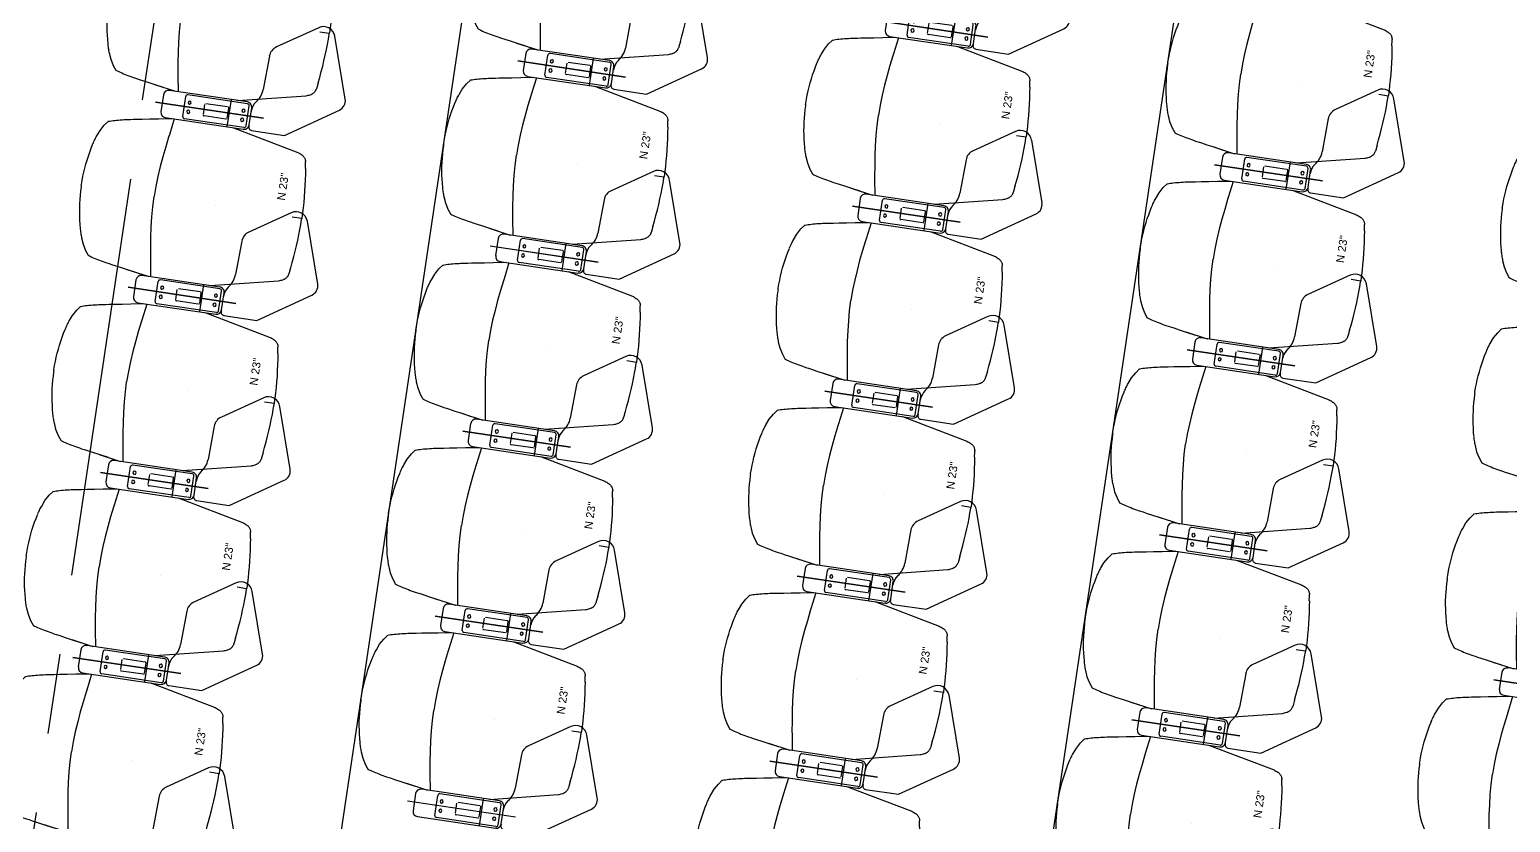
# Model space of a CAD drawing. Header units: millimetres. Extents: x 338 to 506, y 179 to 335.
# Drawn here: x 430.325 to 434.95, y 240.362 to 242.837 of the extents above; entities that cross this region are included whole.
import ezdxf

# ---------------------------------------------------------------- set-up
doc = ezdxf.new("R2010")
doc.units = ezdxf.units.MM
doc.linetypes.add('CENTER', pattern=[2, 1.25, -0.25, 0.25, -0.25])
doc.linetypes.add('DASHED2', pattern=[0.375, 0.25, -0.125])
for name, color, linetype in [('CUBIERTA', 254, 'Continuous'), ('EJES_DE_COLUMNA', 255, 'DASHED2'), ('MUROS', 32, 'Continuous'), ('NOVA_PLUS_21__', 6, 'Continuous'), ('NOVA_PLUS_22__', 162, 'Continuous'), ('PISO', 253, 'Continuous'), ('ZAPATA', 5, 'Continuous')]:
    doc.layers.add(name, color=color, linetype=linetype)
doc.styles.get("Standard").update_dxf_attribs({"font": 'ARIALUNI.ttf'})

# ---------------------------------------------------------------- blocks, each defined once
blk = doc.blocks.new('EJES_ESTRUCTURALES')
at = {"layer": 'EJES_DE_COLUMNA', "color": 9, "linetype": 'CENTER'}
blk.add_line((661.47768, 159.74297), (759.37077, 159.74297), dxfattribs=at)
blk = doc.blocks.new('ZAPATA')
at = {"layer": 'ZAPATA', "linetype": 'Continuous'}
for p, q in [((-31.5, 0), (31.5, 0)), ((-37.5, -194), (-37.5, -6)), ((37.5, -194), (37.5, -6)), ((-19.8, -134.2), (-19.8, -65.8)), ((15.8, -61.8), (-15.8, -61.8)), ((19.8, -65.8), (19.8, -134.2)), ((-15.8, -138.2), (15.8, -138.2)), ((-31.5, -200), (31.5, -200))]:
    blk.add_line(p, q, dxfattribs=at)
at = {"layer": 'ZAPATA', "linetype": 'Continuous', "const_width": 0.15, "flags": 128}
for points in [[(-15.8, -61.8), (-17.2, -62), (-18.2, -62.6)], [(18.2, -62.6), (17, -62), (15.8, -61.8)], [(19.2, -63.7), (19.6, -64.5), (19.8, -65.8)], [(-19.2, -136.3), (-19.7, -135.1), (-19.8, -134.2)], [(-18.2, -137.4), (-17, -138), (-15.8, -138.2)], [(19.8, -134.2), (19.6, -135.5), (19.2, -136.3)]]:
    blk.add_lwpolyline(points, dxfattribs=at)
at = {"layer": 'ZAPATA', "linetype": 'Continuous'}
for centre, radius, start, end in [((-31.5, -6), 6, 90, 180), ((31.5, -6), 6, 0, 90), ((-14.5, -15), 5, 1.1673, 358.8327), ((14.5, -15), 5, 181.1673, 178.8327), ((-15.8, -65.8), 4, 147.7923, 180), ((-15.8, -65.8), 4, 125.9209, 147.7923), ((-15.8, -134.2), 4, 212.2077, 234.0791), ((15.8, -134.2), 4, 270, 305.9209), ((15.8, -134.2), 4, 305.9209, 327.8595), ((-14.5, -185), 5, 1.1673, 358.8327), ((14.5, -185), 5, 181.1673, 178.8327), ((-31.5, -194), 6, 180, 270), ((31.5, -194), 6, 270, 0)]:
    blk.add_arc(centre, radius, start, end, dxfattribs=at)
blk = doc.blocks.new('BRAZO_FORMALITE')
at = {"layer": 'NOVA_PLUS_21__', "color": 0}
for p, q in [((0, 0.2318), (0, -0.1085)), ((-0.0431, 0.1948), (-0.0431, -0.0515)), ((0.027, 0.2109), (-0.027, 0.2109)), ((0.0431, -0.0515), (0.0431, 0.1948)), ((0.0431, 0), (-0.0431, 0)), ((-0.027, -0.0675), (0.027, -0.0675))]:
    blk.add_line(p, q, dxfattribs=at)
for centre, start, end in [((-0.027, 0.1948), 90, 180), ((0.027, 0.1948), 0, 90), ((-0.027, -0.0515), 180, 270), ((0.027, -0.0515), 270, 0)]:
    blk.add_arc(centre, 0.016, start, end, dxfattribs=at)
at = {"xscale": 0.0009999999310821, "yscale": 0.0009999999310821, "zscale": 0.0009999999310821}
blk.add_blockref('ZAPATA', (0, 0.1415), dxfattribs=at)
blk = doc.blocks.new('BRAZO_CON_MESA')
at = {"layer": 'NOVA_PLUS_21__', "color": 0}
for p, q in [((0, -0.1085), (0, 0.2318)), ((-0.0431, 0.1948), (-0.0431, -0.0515)), ((0.027, 0.2109), (-0.027, 0.2109)), ((0.0431, -0.0515), (0.0431, 0.1948)), ((0.0431, 0), (-0.0431, 0)), ((-0.027, -0.0675), (0.027, -0.0675))]:
    blk.add_line(p, q, dxfattribs=at)
at = {"layer": 'NOVA_PLUS_21__', "color": 254}
for p, q in [((-0.0431, -0.0775), (-0.0431, -0.1812)), ((0.1949, -0.0983), (0.0891, -0.0946)), ((0.3054, -0.2379), (0.2263, -0.116)), ((-0.0431, -0.1812), (0.0603, -0.3396)), ((0.097, -0.3526), (0.2863, -0.2918))]:
    blk.add_line(p, q, dxfattribs=at)
at = {"layer": 'NOVA_PLUS_21__', "color": 0}
for centre, start, end in [((-0.027, 0.1948), 90, 180), ((0.027, 0.1948), 0, 90), ((-0.027, -0.0515), 180, 270), ((0.027, -0.0515), 270, 0)]:
    blk.add_arc(centre, 0.016, start, end, dxfattribs=at)
at = {"layer": 'NOVA_PLUS_21__', "color": 254}
for centre, radius, start, end in [((-0.0322, -0.0779), 0.0109, 75.3445, 178.2176), ((0.0156, -0.1206), 0.0531, 52.718, 90), ((0.0916, -0.0273), 0.0673, 229.3525, 267.8373), ((0.1935, -0.1373), 0.0391, 33, 88), ((0.2752, -0.2575), 0.036, 288, 33), ((0.0871, -0.3221), 0.032, 213, 288)]:
    blk.add_arc(centre, radius, start, end, dxfattribs=at)
at = {"xscale": 0.0009999999310821, "yscale": 0.0009999999310821, "zscale": 0.0009999999310821}
blk.add_blockref('ZAPATA', (0, 0.1415), dxfattribs=at)
blk = doc.blocks.new('*U15')
at = {"layer": 'NOVA_PLUS_22__', "color": 1}
blk.add_text('N 23"', height=0.025, dxfattribs=at).set_placement((0.0468, 0.0602))
blk = doc.blocks.new('SILLA_NOVA_CON_MESA_23')
at = {"layer": 'NOVA_PLUS_22__', "color": 1}
for p, q in [((-0.0429, 0.6943), (-0.0559, 0.6932)), ((-0.0299, 0.6952), (-0.0429, 0.6943)), ((-0.0168, 0.6957), (-0.0299, 0.6952)), ((-0.0038, 0.696), (-0.0168, 0.6957)), ((0, 0.696), (-0.0038, 0.696)), ((0, 0.696), (0.0038, 0.696)), ((0.0038, 0.696), (0.0168, 0.6957)), ((0.0168, 0.6957), (0.0299, 0.6952)), ((0.0299, 0.6952), (0.0429, 0.6943)), ((0.0429, 0.6943), (0.0559, 0.6932)), ((-0.1976, 0.6529), (-0.2113, 0.6426)), ((-0.1796, 0.6635), (-0.1976, 0.6529)), ((-0.161, 0.6711), (-0.1796, 0.6635)), ((-0.1575, 0.6724), (-0.161, 0.6711)), ((-0.1539, 0.6737), (-0.1575, 0.6724)), ((-0.1502, 0.6749), (-0.1539, 0.6737)), ((-0.1511, 0.6727), (-0.151, 0.6727)), ((-0.1464, 0.6761), (-0.1502, 0.6749)), ((-0.1425, 0.6772), (-0.1464, 0.6761)), ((-0.1385, 0.6783), (-0.1425, 0.6772)), ((-0.1346, 0.6794), (-0.1385, 0.6783)), ((-0.1325, 0.6799), (-0.1346, 0.6794)), ((-0.1203, 0.6828), (-0.1324, 0.6799)), ((-0.1075, 0.6854), (-0.1203, 0.6828)), ((-0.0947, 0.6878), (-0.1075, 0.6854)), ((-0.0818, 0.6899), (-0.0947, 0.6878)), ((-0.0689, 0.6917), (-0.0818, 0.6899)), ((-0.0559, 0.6932), (-0.0689, 0.6917)), ((0.0559, 0.6932), (0.0689, 0.6917)), ((0.0689, 0.6917), (0.0818, 0.6899)), ((0.0818, 0.6899), (0.0947, 0.6878)), ((0.0947, 0.6878), (0.1075, 0.6854)), ((0.1075, 0.6854), (0.1203, 0.6828)), ((0.1203, 0.6828), (0.1324, 0.6799)), ((0.1325, 0.6799), (0.1346, 0.6794)), ((0.1346, 0.6794), (0.1385, 0.6783)), ((0.1385, 0.6783), (0.1425, 0.6772)), ((0.1425, 0.6772), (0.1464, 0.6761)), ((0.1464, 0.6761), (0.1502, 0.6749)), ((0.1502, 0.6749), (0.1539, 0.6737)), ((0.1539, 0.6737), (0.1575, 0.6724)), ((0.1575, 0.6724), (0.161, 0.6711)), ((0.161, 0.6711), (0.1796, 0.6635)), ((0.1796, 0.6635), (0.1976, 0.6529)), ((0.1976, 0.6529), (0.2113, 0.6426)), ((-0.2214, 0.606), (-0.2227, 0.5999)), ((-0.2201, 0.6119), (-0.2214, 0.606)), ((-0.2187, 0.6175), (-0.2201, 0.6119)), ((-0.2173, 0.6229), (-0.2187, 0.6175)), ((-0.2159, 0.628), (-0.2173, 0.6229)), ((-0.2145, 0.633), (-0.2159, 0.628)), ((-0.213, 0.6377), (-0.2145, 0.633)), ((-0.2116, 0.6419), (-0.213, 0.6377)), ((-0.2113, 0.6426), (-0.2116, 0.6419)), ((0.2113, 0.6426), (0.2116, 0.6419)), ((0.2116, 0.6419), (0.213, 0.6377)), ((0.213, 0.6377), (0.2145, 0.633)), ((0.2145, 0.633), (0.2159, 0.628)), ((0.2159, 0.628), (0.2173, 0.6229)), ((0.2173, 0.6229), (0.2187, 0.6175)), ((0.2187, 0.6175), (0.2201, 0.6119)), ((0.2201, 0.6119), (0.2214, 0.606)), ((0.2214, 0.606), (0.2227, 0.5999)), ((-0.2309, 0.5555), (-0.2338, 0.5383)), ((-0.2291, 0.566), (-0.2309, 0.5555)), ((-0.2277, 0.5743), (-0.2291, 0.566)), ((-0.2264, 0.5814), (-0.2277, 0.5743)), ((-0.2252, 0.5877), (-0.2264, 0.5814)), ((-0.224, 0.5935), (-0.2252, 0.5877)), ((-0.2227, 0.5999), (-0.224, 0.5935)), ((0.2227, 0.5999), (0.224, 0.5935)), ((0.224, 0.5935), (0.2252, 0.5877)), ((0.2252, 0.5877), (0.2264, 0.5814)), ((0.2264, 0.5814), (0.2277, 0.5743)), ((0.2277, 0.5743), (0.2291, 0.566)), ((0.2291, 0.566), (0.2309, 0.5555)), ((0.2309, 0.5555), (0.2338, 0.5383)), ((-0.2375, 0.5169), (-0.249, 0.4481)), ((-0.2377, 0.5154), (-0.2422, 0.4885)), ((-0.2338, 0.5383), (-0.2377, 0.5154)), ((0.2338, 0.5383), (0.2377, 0.5154)), ((0.2377, 0.5154), (0.2422, 0.4885)), ((-0.0955, 0.4607), (-0.0637, 0.4634)), ((-0.0637, 0.4634), (-0.0319, 0.4652)), ((-0.0319, 0.4652), (0, 0.4658)), ((0.0319, 0.4652), (0, 0.4658)), ((0.0637, 0.4634), (0.0319, 0.4652)), ((0.0955, 0.4607), (0.0637, 0.4634)), ((0.2422, 0.4885), (0.249, 0.4481)), ((-0.249, 0.4395), (-0.1974, 0.4474)), ((-0.1974, 0.4474), (-0.1904, 0.4485)), ((-0.1904, 0.4485), (-0.1589, 0.4531)), ((-0.1589, 0.4531), (-0.1272, 0.4572)), ((-0.1272, 0.4572), (-0.0955, 0.4607)), ((0.1272, 0.4572), (0.0955, 0.4607)), ((0.1589, 0.4531), (0.1272, 0.4572)), ((0.1904, 0.4485), (0.1589, 0.4531)), ((0.1974, 0.4474), (0.1904, 0.4485)), ((0.249, 0.4395), (0.1974, 0.4474)), ((-0.2552, 0.4112), (-0.2552, 0.4112)), ((-0.249, 0.2529), (-0.2027, 0.0429)), ((0, 0.273), (0, 0.273)), ((0.249, 0.253), (0.2027, 0.0429)), ((-0.2027, 0.0429), (-0.2015, 0.0396)), ((-0.2015, 0.0396), (-0.2003, 0.0365)), ((-0.2003, 0.0365), (-0.1991, 0.0335)), ((-0.1991, 0.0335), (-0.1975, 0.0302)), ((-0.1975, 0.0302), (-0.1965, 0.0283)), ((-0.1965, 0.0283), (-0.1956, 0.0269)), ((-0.1956, 0.0269), (-0.1948, 0.0256)), ((-0.1948, 0.0256), (-0.1938, 0.0243)), ((-0.1938, 0.0243), (-0.1928, 0.023)), ((-0.1928, 0.023), (-0.1916, 0.0218)), ((-0.1916, 0.0218), (-0.1903, 0.0205)), ((-0.1903, 0.0205), (-0.1887, 0.0192)), ((-0.1887, 0.0192), (-0.1869, 0.018)), ((-0.1869, 0.018), (-0.1849, 0.0168)), ((-0.1849, 0.0168), (-0.1827, 0.0158)), ((-0.1827, 0.0158), (-0.1803, 0.015)), ((-0.1803, 0.015), (-0.1778, 0.0144)), ((-0.1778, 0.0144), (-0.1766, 0.0142)), ((-0.1731, 0.0138), (-0.1766, 0.0142)), ((-0.1766, 0.0142), (-0.1766, 0.0142)), ((-0.1569, 0.0116), (-0.1731, 0.0138)), ((-0.1569, 0.0115), (-0.1402, 0.0094)), ((-0.1402, 0.0094), (-0.1212, 0.0072)), ((-0.1212, 0.0072), (-0.1034, 0.0054)), ((-0.1034, 0.0054), (-0.0864, 0.0038)), ((-0.0864, 0.0038), (-0.0683, 0.0024)), ((-0.0683, 0.0024), (-0.051, 0.0014)), ((-0.051, 0.0014), (-0.0343, 0.0006)), ((-0.0343, 0.0006), (-0.0183, 0.0002)), ((-0.0183, 0.0002), (-0.0027, 0)), ((-0.0027, 0), (0, 0)), ((0, 0), (0, 0.0301)), ((0, 0), (0, 0.0301)), ((0.0027, 0), (0, 0)), ((0.0183, 0.0002), (0.0027, 0)), ((0.0343, 0.0006), (0.0183, 0.0002)), ((0.051, 0.0014), (0.0343, 0.0006)), ((0.0683, 0.0024), (0.051, 0.0014)), ((0.0864, 0.0038), (0.0683, 0.0024)), ((0.1034, 0.0054), (0.0864, 0.0038)), ((0.1212, 0.0072), (0.1034, 0.0054)), ((0.1402, 0.0094), (0.1212, 0.0072)), ((0.1569, 0.0115), (0.1402, 0.0094)), ((0.1569, 0.0116), (0.1731, 0.0138)), ((0.1731, 0.0138), (0.1766, 0.0142)), ((0.1778, 0.0144), (0.1766, 0.0142)), ((0.1766, 0.0142), (0.1766, 0.0142)), ((0.1803, 0.015), (0.1778, 0.0144)), ((0.1827, 0.0158), (0.1803, 0.015)), ((0.1849, 0.0168), (0.1827, 0.0158)), ((0.1869, 0.018), (0.1849, 0.0168)), ((0.1887, 0.0192), (0.1869, 0.018)), ((0.1903, 0.0205), (0.1887, 0.0192)), ((0.1916, 0.0218), (0.1903, 0.0205)), ((0.1928, 0.023), (0.1916, 0.0218)), ((0.1938, 0.0243), (0.1928, 0.023)), ((0.1948, 0.0256), (0.1938, 0.0243)), ((0.1956, 0.0269), (0.1948, 0.0256)), ((0.1965, 0.0283), (0.1956, 0.0269)), ((0.1975, 0.0302), (0.1965, 0.0283)), ((0.1991, 0.0335), (0.1975, 0.0302)), ((0.2003, 0.0365), (0.1991, 0.0335)), ((0.2015, 0.0396), (0.2003, 0.0365)), ((0.2027, 0.0429), (0.2015, 0.0396))]:
    blk.add_line(p, q, dxfattribs=at)
for name, p in [('BRAZO_CON_MESA', (-0.2921, 0.273)), ('BRAZO_FORMALITE', (0.2921, 0.273)), ('*U15', (0, 0))]:
    blk.add_blockref(name, p)
blk = doc.blocks.new('SILLAS_AUDITORIO_B10')
at = {"xscale": 1.000002162051302, "yscale": 1.000002162051302, "zscale": 1.000002162051302}
for p in [(2850.6632, 1965.2972), (2851.2474, 1965.2972), (2851.8316, 1965.2972), (2852.4158, 1965.2972), (2853, 1965.2972), (2850.9574, 1964.1972), (2851.5416, 1964.1972), (2852.1258, 1964.1972), (2852.71, 1964.1972), (2853.2942, 1964.1972), (2850.6632, 1963.0972), (2851.2474, 1963.0972), (2851.8316, 1963.0972), (2852.4158, 1963.0972), (2853, 1963.0972), (2853.5842, 1963.0972), (2850.9574, 1961.9972), (2851.5416, 1961.9972), (2852.1258, 1961.9972), (2852.71, 1961.9972), (2853.2942, 1961.9972), (2851.2474, 1960.8972), (2851.8316, 1960.8972), (2852.4158, 1960.8972), (2853, 1960.8972)]:
    blk.add_blockref('SILLA_NOVA_CON_MESA_23', p, dxfattribs=at)
blk = doc.blocks.new('A$C7152A42C')
at = {"layer": 'PISO'}
for p, q in [((62.2454, 63.50772), (69.959, 63.50772)), ((62.2454, 61.30772), (69.959, 61.30772))]:
    blk.add_line(p, q, dxfattribs=at)
at = {"layer": 'CUBIERTA', "color": 32}
blk.add_blockref('SILLAS_AUDITORIO_B10', (-2786.95242, -1901.38547), dxfattribs=at)
at = {"layer": 'EJES_DE_COLUMNA'}
blk.add_blockref('EJES_ESTRUCTURALES', (-631.22088, -95.28525), dxfattribs=at)

msp = doc.modelspace()

# ---------------------------------------------------------------- block references
at = {"layer": 'MUROS', "color": 32, "rotation": 81.53046525965426}
msp.add_blockref('A$C7152A42C', (484.7482, 168.0844), dxfattribs=at)

doc.saveas('drawing.dxf')
